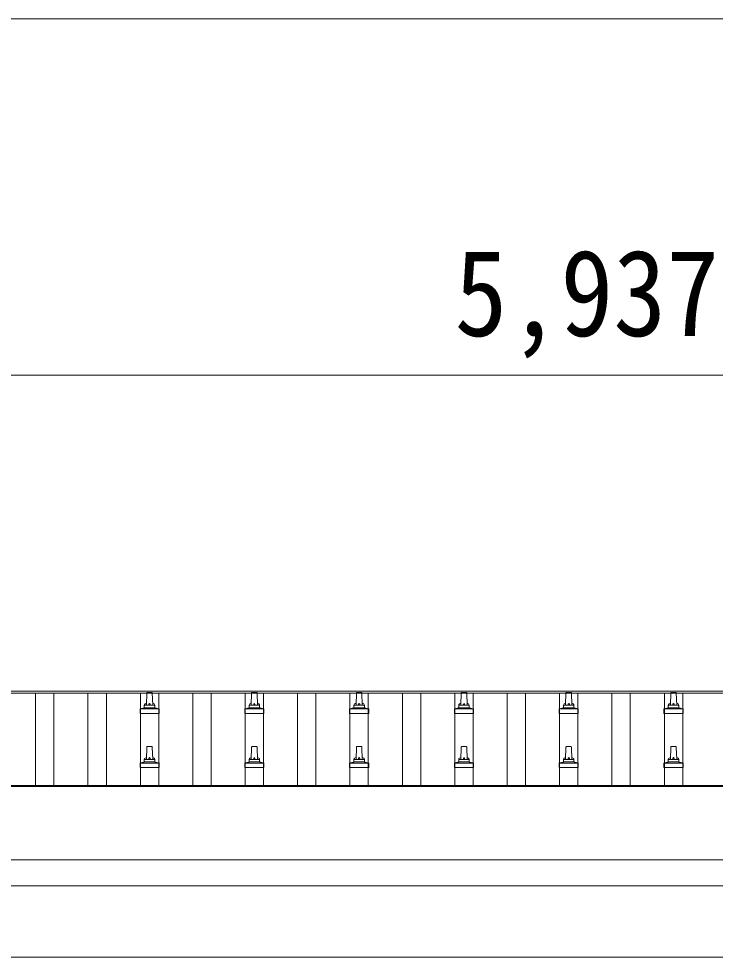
# Model space of a CAD drawing. Units: millimetres at full size, sheet at 1:50; details may follow other scales. Extents: x -14053 to 14053, y -9700 to 9700.
# Drawn here: x -6854 to -5525, y -2670 to -879 of the extents above; entities that cross this region are included whole.
import ezdxf
from ezdxf.enums import TextEntityAlignment as Align

# ---------------------------------------------------------------- set-up
doc = ezdxf.new("R2010")
doc.units = ezdxf.units.MM
doc.header["$LTSCALE"] = 50
for name, color, linetype, lineweight in [('0-1_Defpoints', 4, 'Continuous', 9), ('0-3_SHAPE', 5, 'Continuous', 5), ('0-6_PARTS1', 6, 'Continuous', 9)]:
    doc.layers.add(name, color=color, linetype=linetype, lineweight=lineweight)
doc.styles.add('ＭＳ ゴシック', font='')
doc.styles.get('ＭＳ ゴシック').set_extended_font_data('MS Gothic')

msp = doc.modelspace()

# ---------------------------------------------------------------- linework, layer by layer
at = {"layer": '0-1_Defpoints'}
for p, q in [((-8827.64, -2162.37), (-2826.64, -2162.37)), ((-8827.64, -2165.95), (-2804.14, -2165.95)), ((-8825.64, -2341.98), (-2826.64, -2341.98)), ((-8825.64, -2343.87), (-2804.14, -2343.87)), ((-2826.64, -2483.75), (-8825.64, -2483.75)), ((-8825.64, -2533.58), (-2826.64, -2533.58)), ((-2866.64, -2669.8), (-8678.64, -2669.8))]:
    msp.add_line(p, q, dxfattribs=at)
at = {"layer": '0-3_SHAPE', "color": 4, "lineweight": 9}
for p, q in [((-6822.14, -2341.98), (-6822.14, -2165.95)), ((-6787.14, -2341.98), (-6787.14, -2165.95)), ((-6722.14, -2341.98), (-6722.14, -2165.95)), ((-6687.14, -2341.98), (-6687.14, -2165.95)), ((-6622.14, -2341.98), (-6622.14, -2165.95)), ((-6587.14, -2341.98), (-6587.14, -2165.95)), ((-6522.14, -2341.98), (-6522.14, -2165.95)), ((-6522.14, -2341.98), (-6522.14, -2165.95)), ((-6487.14, -2341.98), (-6487.14, -2165.95)), ((-6487.14, -2341.98), (-6487.14, -2165.95)), ((-6422.14, -2341.98), (-6422.14, -2165.95)), ((-6422.14, -2341.98), (-6422.14, -2165.95)), ((-6387.14, -2341.98), (-6387.14, -2165.95)), ((-6387.14, -2341.98), (-6387.14, -2165.95)), ((-6322.14, -2341.98), (-6322.14, -2165.95)), ((-6322.14, -2341.98), (-6322.14, -2165.95)), ((-6287.14, -2341.98), (-6287.14, -2165.95)), ((-6287.14, -2341.98), (-6287.14, -2165.95)), ((-6222.14, -2341.98), (-6222.14, -2165.95)), ((-6187.14, -2341.98), (-6187.14, -2165.95)), ((-6122.14, -2341.98), (-6122.14, -2165.95)), ((-6087.14, -2341.98), (-6087.14, -2165.95)), ((-6022.14, -2341.98), (-6022.14, -2165.95)), ((-5987.14, -2341.98), (-5987.14, -2165.95)), ((-5922.14, -2341.98), (-5922.14, -2165.95)), ((-5887.14, -2341.98), (-5887.14, -2165.95)), ((-5822.14, -2341.98), (-5822.14, -2165.95)), ((-5787.14, -2341.98), (-5787.14, -2165.95)), ((-5722.14, -2341.98), (-5722.14, -2165.95)), ((-5722.14, -2341.98), (-5722.14, -2165.95)), ((-5687.14, -2341.98), (-5687.14, -2165.95)), ((-5687.14, -2341.98), (-5687.14, -2165.95)), ((-5622.14, -2341.98), (-5622.14, -2165.95)), ((-5622.14, -2341.98), (-5622.14, -2165.95)), ((-5587.14, -2341.98), (-5587.14, -2165.95)), ((-5587.14, -2341.98), (-5587.14, -2165.95))]:
    msp.add_line(p, q, dxfattribs=at)
at = {"layer": '0-3_SHAPE'}
for p, q in [((-6610.64, -2188.88), (-6609.91, -2165.36)), ((-6608.91, -2164.38), (-6600.37, -2164.38)), ((-6599.37, -2165.36), (-6598.64, -2188.88)), ((-6410.64, -2188.88), (-6409.91, -2165.36)), ((-6410.64, -2188.88), (-6409.91, -2165.36)), ((-6408.91, -2164.38), (-6400.37, -2164.38)), ((-6408.91, -2164.38), (-6400.37, -2164.38)), ((-6399.37, -2165.36), (-6398.64, -2188.88)), ((-6399.37, -2165.36), (-6398.64, -2188.88)), ((-6210.64, -2188.88), (-6209.91, -2165.36)), ((-6208.91, -2164.38), (-6200.37, -2164.38)), ((-6199.37, -2165.36), (-6198.64, -2188.88)), ((-6010.64, -2188.88), (-6009.91, -2165.36)), ((-6008.91, -2164.38), (-6000.37, -2164.38)), ((-5999.37, -2165.36), (-5998.64, -2188.88)), ((-5810.64, -2188.88), (-5809.91, -2165.36)), ((-5808.91, -2164.38), (-5800.37, -2164.38)), ((-5799.37, -2165.36), (-5798.64, -2188.88)), ((-5610.64, -2188.88), (-5609.91, -2165.36)), ((-5610.64, -2188.88), (-5609.91, -2165.36)), ((-5608.91, -2164.38), (-5600.37, -2164.38)), ((-5608.91, -2164.38), (-5600.37, -2164.38)), ((-5599.37, -2165.36), (-5598.64, -2188.88)), ((-5599.37, -2165.36), (-5598.64, -2188.88)), ((-6622.89, -2204.38), (-6622.89, -2196.67)), ((-6622.51, -2195.88), (-6586.77, -2195.88)), ((-6622.13, -2195.7), (-6615.4, -2194.07)), ((-6615.02, -2193.88), (-6594.26, -2193.88)), ((-6614.64, -2193.1), (-6614.64, -2188.88)), ((-6613.64, -2188.88), (-6595.64, -2188.88)), ((-6594.64, -2193.1), (-6594.64, -2188.88)), ((-6587.15, -2195.7), (-6593.88, -2194.07)), ((-6586.39, -2204.38), (-6586.39, -2196.67)), ((-6422.89, -2204.38), (-6422.89, -2196.67)), ((-6422.89, -2204.38), (-6422.89, -2196.67)), ((-6422.51, -2195.88), (-6386.77, -2195.88)), ((-6422.51, -2195.88), (-6386.77, -2195.88)), ((-6422.13, -2195.7), (-6415.4, -2194.07)), ((-6422.13, -2195.7), (-6415.4, -2194.07)), ((-6415.02, -2193.88), (-6394.26, -2193.88)), ((-6415.02, -2193.88), (-6394.26, -2193.88)), ((-6414.64, -2193.1), (-6414.64, -2188.88)), ((-6414.64, -2193.1), (-6414.64, -2188.88)), ((-6413.64, -2188.88), (-6395.64, -2188.88)), ((-6413.64, -2188.88), (-6395.64, -2188.88)), ((-6394.64, -2193.1), (-6394.64, -2188.88)), ((-6394.64, -2193.1), (-6394.64, -2188.88)), ((-6387.15, -2195.7), (-6393.88, -2194.07)), ((-6387.15, -2195.7), (-6393.88, -2194.07)), ((-6386.39, -2204.38), (-6386.39, -2196.67)), ((-6386.39, -2204.38), (-6386.39, -2196.67)), ((-6222.89, -2204.38), (-6222.89, -2196.67)), ((-6222.51, -2195.88), (-6186.77, -2195.88)), ((-6222.13, -2195.7), (-6215.4, -2194.07)), ((-6215.02, -2193.88), (-6194.26, -2193.88)), ((-6214.64, -2193.1), (-6214.64, -2188.88)), ((-6213.64, -2188.88), (-6195.64, -2188.88)), ((-6194.64, -2193.1), (-6194.64, -2188.88)), ((-6187.15, -2195.7), (-6193.88, -2194.07)), ((-6186.39, -2204.38), (-6186.39, -2196.67)), ((-6022.89, -2204.38), (-6022.89, -2196.67)), ((-6022.51, -2195.88), (-5986.77, -2195.88)), ((-6022.13, -2195.7), (-6015.4, -2194.07)), ((-6015.02, -2193.88), (-5994.26, -2193.88)), ((-6014.64, -2193.1), (-6014.64, -2188.88)), ((-6013.64, -2188.88), (-5995.64, -2188.88)), ((-5994.64, -2193.1), (-5994.64, -2188.88)), ((-5987.15, -2195.7), (-5993.88, -2194.07)), ((-5986.39, -2204.38), (-5986.39, -2196.67)), ((-5822.89, -2204.38), (-5822.89, -2196.67)), ((-5822.51, -2195.88), (-5786.77, -2195.88)), ((-5822.13, -2195.7), (-5815.4, -2194.07)), ((-5815.02, -2193.88), (-5794.26, -2193.88)), ((-5814.64, -2193.1), (-5814.64, -2188.88)), ((-5813.64, -2188.88), (-5795.64, -2188.88)), ((-5794.64, -2193.1), (-5794.64, -2188.88)), ((-5787.15, -2195.7), (-5793.88, -2194.07)), ((-5786.39, -2204.38), (-5786.39, -2196.67)), ((-5622.89, -2204.38), (-5622.89, -2196.67)), ((-5622.89, -2204.38), (-5622.89, -2196.67)), ((-5622.51, -2195.88), (-5586.77, -2195.88)), ((-5622.51, -2195.88), (-5586.77, -2195.88)), ((-5622.13, -2195.7), (-5615.4, -2194.07)), ((-5622.13, -2195.7), (-5615.4, -2194.07)), ((-5615.02, -2193.88), (-5594.26, -2193.88)), ((-5615.02, -2193.88), (-5594.26, -2193.88)), ((-5614.64, -2193.1), (-5614.64, -2188.88)), ((-5614.64, -2193.1), (-5614.64, -2188.88)), ((-5613.64, -2188.88), (-5595.64, -2188.88)), ((-5613.64, -2188.88), (-5595.64, -2188.88)), ((-5594.64, -2193.1), (-5594.64, -2188.88)), ((-5594.64, -2193.1), (-5594.64, -2188.88)), ((-5587.15, -2195.7), (-5593.88, -2194.07)), ((-5587.15, -2195.7), (-5593.88, -2194.07)), ((-5586.39, -2204.38), (-5586.39, -2196.67)), ((-5586.39, -2204.38), (-5586.39, -2196.67)), ((-6586.39, -2204.38), (-6622.89, -2204.38)), ((-6386.39, -2204.38), (-6422.89, -2204.38)), ((-6386.39, -2204.38), (-6422.89, -2204.38)), ((-6186.39, -2204.38), (-6222.89, -2204.38)), ((-5986.39, -2204.38), (-6022.89, -2204.38)), ((-5786.39, -2204.38), (-5822.89, -2204.38)), ((-5586.39, -2204.38), (-5622.89, -2204.38)), ((-5586.39, -2204.38), (-5622.89, -2204.38)), ((-6610.64, -2292.22), (-6609.91, -2268.69)), ((-6608.91, -2267.72), (-6600.37, -2267.72)), ((-6599.37, -2268.69), (-6598.64, -2292.22)), ((-6410.64, -2292.22), (-6409.91, -2268.69)), ((-6410.64, -2292.22), (-6409.91, -2268.69)), ((-6408.91, -2267.72), (-6400.37, -2267.72)), ((-6408.91, -2267.72), (-6400.37, -2267.72)), ((-6399.37, -2268.69), (-6398.64, -2292.22)), ((-6399.37, -2268.69), (-6398.64, -2292.22)), ((-6210.64, -2292.22), (-6209.91, -2268.69)), ((-6208.91, -2267.72), (-6200.37, -2267.72)), ((-6199.37, -2268.69), (-6198.64, -2292.22)), ((-6010.64, -2292.22), (-6009.91, -2268.69)), ((-6008.91, -2267.72), (-6000.37, -2267.72)), ((-5999.37, -2268.69), (-5998.64, -2292.22)), ((-5810.64, -2292.22), (-5809.91, -2268.69)), ((-5808.91, -2267.72), (-5800.37, -2267.72)), ((-5799.37, -2268.69), (-5798.64, -2292.22)), ((-5610.64, -2292.22), (-5609.91, -2268.69)), ((-5610.64, -2292.22), (-5609.91, -2268.69)), ((-5608.91, -2267.72), (-5600.37, -2267.72)), ((-5608.91, -2267.72), (-5600.37, -2267.72)), ((-5599.37, -2268.69), (-5598.64, -2292.22)), ((-5599.37, -2268.69), (-5598.64, -2292.22)), ((-6614.64, -2296.43), (-6614.64, -2292.22)), ((-6613.64, -2292.22), (-6595.64, -2292.22)), ((-6594.64, -2296.43), (-6594.64, -2292.22)), ((-6414.64, -2296.43), (-6414.64, -2292.22)), ((-6414.64, -2296.43), (-6414.64, -2292.22)), ((-6413.64, -2292.22), (-6395.64, -2292.22)), ((-6413.64, -2292.22), (-6395.64, -2292.22)), ((-6394.64, -2296.43), (-6394.64, -2292.22)), ((-6394.64, -2296.43), (-6394.64, -2292.22)), ((-6214.64, -2296.43), (-6214.64, -2292.22)), ((-6213.64, -2292.22), (-6195.64, -2292.22)), ((-6194.64, -2296.43), (-6194.64, -2292.22)), ((-6014.64, -2296.43), (-6014.64, -2292.22)), ((-6013.64, -2292.22), (-5995.64, -2292.22)), ((-5994.64, -2296.43), (-5994.64, -2292.22)), ((-5814.64, -2296.43), (-5814.64, -2292.22)), ((-5813.64, -2292.22), (-5795.64, -2292.22)), ((-5794.64, -2296.43), (-5794.64, -2292.22)), ((-5614.64, -2296.43), (-5614.64, -2292.22)), ((-5614.64, -2296.43), (-5614.64, -2292.22)), ((-5613.64, -2292.22), (-5595.64, -2292.22)), ((-5613.64, -2292.22), (-5595.64, -2292.22)), ((-5594.64, -2296.43), (-5594.64, -2292.22)), ((-5594.64, -2296.43), (-5594.64, -2292.22)), ((-6622.89, -2307.72), (-6622.89, -2300)), ((-6586.39, -2307.72), (-6622.89, -2307.72)), ((-6622.51, -2299.22), (-6586.77, -2299.22)), ((-6622.13, -2299.03), (-6615.4, -2297.4)), ((-6615.02, -2297.22), (-6594.26, -2297.22)), ((-6587.15, -2299.03), (-6593.88, -2297.4)), ((-6586.39, -2307.72), (-6586.39, -2300)), ((-6422.89, -2307.72), (-6422.89, -2300)), ((-6422.89, -2307.72), (-6422.89, -2300)), ((-6386.39, -2307.72), (-6422.89, -2307.72)), ((-6386.39, -2307.72), (-6422.89, -2307.72)), ((-6422.51, -2299.22), (-6386.77, -2299.22)), ((-6422.51, -2299.22), (-6386.77, -2299.22)), ((-6422.13, -2299.03), (-6415.4, -2297.4)), ((-6422.13, -2299.03), (-6415.4, -2297.4)), ((-6415.02, -2297.22), (-6394.26, -2297.22)), ((-6415.02, -2297.22), (-6394.26, -2297.22)), ((-6387.15, -2299.03), (-6393.88, -2297.4)), ((-6387.15, -2299.03), (-6393.88, -2297.4)), ((-6386.39, -2307.72), (-6386.39, -2300)), ((-6386.39, -2307.72), (-6386.39, -2300)), ((-6222.89, -2307.72), (-6222.89, -2300)), ((-6186.39, -2307.72), (-6222.89, -2307.72)), ((-6222.51, -2299.22), (-6186.77, -2299.22)), ((-6222.13, -2299.03), (-6215.4, -2297.4)), ((-6215.02, -2297.22), (-6194.26, -2297.22)), ((-6187.15, -2299.03), (-6193.88, -2297.4)), ((-6186.39, -2307.72), (-6186.39, -2300)), ((-6022.89, -2307.72), (-6022.89, -2300)), ((-5986.39, -2307.72), (-6022.89, -2307.72)), ((-6022.51, -2299.22), (-5986.77, -2299.22)), ((-6022.13, -2299.03), (-6015.4, -2297.4)), ((-6015.02, -2297.22), (-5994.26, -2297.22)), ((-5987.15, -2299.03), (-5993.88, -2297.4)), ((-5986.39, -2307.72), (-5986.39, -2300)), ((-5822.89, -2307.72), (-5822.89, -2300)), ((-5786.39, -2307.72), (-5822.89, -2307.72)), ((-5822.51, -2299.22), (-5786.77, -2299.22)), ((-5822.13, -2299.03), (-5815.4, -2297.4)), ((-5815.02, -2297.22), (-5794.26, -2297.22)), ((-5787.15, -2299.03), (-5793.88, -2297.4)), ((-5786.39, -2307.72), (-5786.39, -2300)), ((-5622.89, -2307.72), (-5622.89, -2300)), ((-5622.89, -2307.72), (-5622.89, -2300)), ((-5586.39, -2307.72), (-5622.89, -2307.72)), ((-5586.39, -2307.72), (-5622.89, -2307.72)), ((-5622.51, -2299.22), (-5586.77, -2299.22)), ((-5622.51, -2299.22), (-5586.77, -2299.22)), ((-5622.13, -2299.03), (-5615.4, -2297.4)), ((-5622.13, -2299.03), (-5615.4, -2297.4)), ((-5615.02, -2297.22), (-5594.26, -2297.22)), ((-5615.02, -2297.22), (-5594.26, -2297.22)), ((-5587.15, -2299.03), (-5593.88, -2297.4)), ((-5587.15, -2299.03), (-5593.88, -2297.4)), ((-5586.39, -2307.72), (-5586.39, -2300)), ((-5586.39, -2307.72), (-5586.39, -2300))]:
    msp.add_line(p, q, dxfattribs=at)
for centre, radius, start, end in [((-6608.91, -2165.38), 1, 90, 178.60509), ((-6600.37, -2165.38), 1, 1.39491, 90), ((-6408.91, -2165.38), 1, 90, 178.60509), ((-6408.91, -2165.38), 1, 90, 178.60509), ((-6400.37, -2165.38), 1, 1.39491, 90), ((-6400.37, -2165.38), 1, 1.39491, 90), ((-6208.91, -2165.38), 1, 90, 178.60509), ((-6200.37, -2165.38), 1, 1.39491, 90), ((-6008.91, -2165.38), 1, 90, 178.60509), ((-6000.37, -2165.38), 1, 1.39491, 90), ((-5808.91, -2165.38), 1, 90, 178.60509), ((-5800.37, -2165.38), 1, 1.39491, 90), ((-5608.91, -2165.38), 1, 90, 178.60509), ((-5608.91, -2165.38), 1, 90, 178.60509), ((-5600.37, -2165.38), 1, 1.39491, 90), ((-5600.37, -2165.38), 1, 1.39491, 90), ((-6621.89, -2196.67), 1, 103.62699, 180), ((-6615.64, -2193.1), 1, 283.62699, 0), ((-6610.55, -2189.52), 4.13, 90, 171.17633), ((-6613.64, -2189.88), 1, 90, 180), ((-6601.31, -2188.88), 4.83, 133.60282, 180), ((-6607.97, -2188.88), 4.83, 0, 46.39718), ((-6598.72, -2189.52), 4.13, 8.82367, 90), ((-6595.64, -2189.88), 1, 0, 90), ((-6593.64, -2193.1), 1, 180, 256.37301), ((-6587.39, -2196.67), 1, 0, 76.37301), ((-6421.89, -2196.67), 1, 103.62699, 180), ((-6421.89, -2196.67), 1, 103.62699, 180), ((-6415.64, -2193.1), 1, 283.62699, 0), ((-6415.64, -2193.1), 1, 283.62699, 0), ((-6410.55, -2189.52), 4.13, 90, 171.17633), ((-6410.55, -2189.52), 4.13, 90, 171.17633), ((-6413.64, -2189.88), 1, 90, 180), ((-6413.64, -2189.88), 1, 90, 180), ((-6401.31, -2188.88), 4.83, 133.60282, 180), ((-6401.31, -2188.88), 4.83, 133.60282, 180), ((-6407.97, -2188.88), 4.83, 0, 46.39718), ((-6407.97, -2188.88), 4.83, 0, 46.39718), ((-6398.72, -2189.52), 4.13, 8.82367, 90), ((-6398.72, -2189.52), 4.13, 8.82367, 90), ((-6395.64, -2189.88), 1, 0, 90), ((-6395.64, -2189.88), 1, 0, 90), ((-6393.64, -2193.1), 1, 180, 256.37301), ((-6393.64, -2193.1), 1, 180, 256.37301), ((-6387.39, -2196.67), 1, 0, 76.37301), ((-6387.39, -2196.67), 1, 0, 76.37301), ((-6221.89, -2196.67), 1, 103.62699, 180), ((-6215.64, -2193.1), 1, 283.62699, 0), ((-6210.55, -2189.52), 4.13, 90, 171.17633), ((-6213.64, -2189.88), 1, 90, 180), ((-6201.31, -2188.88), 4.83, 133.60282, 180), ((-6207.97, -2188.88), 4.83, 0, 46.39718), ((-6198.72, -2189.52), 4.13, 8.82367, 90), ((-6195.64, -2189.88), 1, 0, 90), ((-6193.64, -2193.1), 1, 180, 256.37301), ((-6187.39, -2196.67), 1, 0, 76.37301), ((-6021.89, -2196.67), 1, 103.62699, 180), ((-6015.64, -2193.1), 1, 283.62699, 0), ((-6010.55, -2189.52), 4.13, 90, 171.17633), ((-6013.64, -2189.88), 1, 90, 180), ((-6001.31, -2188.88), 4.83, 133.60282, 180), ((-6007.97, -2188.88), 4.83, 0, 46.39718), ((-5998.72, -2189.52), 4.13, 8.82367, 90), ((-5995.64, -2189.88), 1, 0, 90), ((-5993.64, -2193.1), 1, 180, 256.37301), ((-5987.39, -2196.67), 1, 0, 76.37301), ((-5821.89, -2196.67), 1, 103.62699, 180), ((-5815.64, -2193.1), 1, 283.62699, 0), ((-5810.55, -2189.52), 4.13, 90, 171.17633), ((-5813.64, -2189.88), 1, 90, 180), ((-5801.31, -2188.88), 4.83, 133.60282, 180), ((-5807.97, -2188.88), 4.83, 0, 46.39718), ((-5798.72, -2189.52), 4.13, 8.82367, 90), ((-5795.64, -2189.88), 1, 0, 90), ((-5793.64, -2193.1), 1, 180, 256.37301), ((-5787.39, -2196.67), 1, 0, 76.37301), ((-5621.89, -2196.67), 1, 103.62699, 180), ((-5621.89, -2196.67), 1, 103.62699, 180), ((-5615.64, -2193.1), 1, 283.62699, 0), ((-5615.64, -2193.1), 1, 283.62699, 0), ((-5610.55, -2189.52), 4.13, 90, 171.17633), ((-5610.55, -2189.52), 4.13, 90, 171.17633), ((-5613.64, -2189.88), 1, 90, 180), ((-5613.64, -2189.88), 1, 90, 180), ((-5601.31, -2188.88), 4.83, 133.60282, 180), ((-5601.31, -2188.88), 4.83, 133.60282, 180), ((-5607.97, -2188.88), 4.83, 0, 46.39718), ((-5607.97, -2188.88), 4.83, 0, 46.39718), ((-5598.72, -2189.52), 4.13, 8.82367, 90), ((-5598.72, -2189.52), 4.13, 8.82367, 90), ((-5595.64, -2189.88), 1, 0, 90), ((-5595.64, -2189.88), 1, 0, 90), ((-5593.64, -2193.1), 1, 180, 256.37301), ((-5593.64, -2193.1), 1, 180, 256.37301), ((-5587.39, -2196.67), 1, 0, 76.37301), ((-5587.39, -2196.67), 1, 0, 76.37301), ((-6608.91, -2268.72), 1, 90, 178.60509), ((-6600.37, -2268.72), 1, 1.39491, 90), ((-6408.91, -2268.72), 1, 90, 178.60509), ((-6408.91, -2268.72), 1, 90, 178.60509), ((-6400.37, -2268.72), 1, 1.39491, 90), ((-6400.37, -2268.72), 1, 1.39491, 90), ((-6208.91, -2268.72), 1, 90, 178.60509), ((-6200.37, -2268.72), 1, 1.39491, 90), ((-6008.91, -2268.72), 1, 90, 178.60509), ((-6000.37, -2268.72), 1, 1.39491, 90), ((-5808.91, -2268.72), 1, 90, 178.60509), ((-5800.37, -2268.72), 1, 1.39491, 90), ((-5608.91, -2268.72), 1, 90, 178.60509), ((-5608.91, -2268.72), 1, 90, 178.60509), ((-5600.37, -2268.72), 1, 1.39491, 90), ((-5600.37, -2268.72), 1, 1.39491, 90), ((-6610.55, -2292.85), 4.13, 90, 171.17633), ((-6613.64, -2293.22), 1, 90, 180), ((-6601.31, -2292.22), 4.83, 133.60282, 180), ((-6607.97, -2292.22), 4.83, 0, 46.39718), ((-6598.72, -2292.85), 4.13, 8.82367, 90), ((-6595.64, -2293.22), 1, 0, 90), ((-6410.55, -2292.85), 4.13, 90, 171.17633), ((-6410.55, -2292.85), 4.13, 90, 171.17633), ((-6413.64, -2293.22), 1, 90, 180), ((-6413.64, -2293.22), 1, 90, 180), ((-6401.31, -2292.22), 4.83, 133.60282, 180), ((-6401.31, -2292.22), 4.83, 133.60282, 180), ((-6407.97, -2292.22), 4.83, 0, 46.39718), ((-6407.97, -2292.22), 4.83, 0, 46.39718), ((-6398.72, -2292.85), 4.13, 8.82367, 90), ((-6398.72, -2292.85), 4.13, 8.82367, 90), ((-6395.64, -2293.22), 1, 0, 90), ((-6395.64, -2293.22), 1, 0, 90), ((-6210.55, -2292.85), 4.13, 90, 171.17633), ((-6213.64, -2293.22), 1, 90, 180), ((-6201.31, -2292.22), 4.83, 133.60282, 180), ((-6207.97, -2292.22), 4.83, 0, 46.39718), ((-6198.72, -2292.85), 4.13, 8.82367, 90), ((-6195.64, -2293.22), 1, 0, 90), ((-6010.55, -2292.85), 4.13, 90, 171.17633), ((-6013.64, -2293.22), 1, 90, 180), ((-6001.31, -2292.22), 4.83, 133.60282, 180), ((-6007.97, -2292.22), 4.83, 0, 46.39718), ((-5998.72, -2292.85), 4.13, 8.82367, 90), ((-5995.64, -2293.22), 1, 0, 90), ((-5810.55, -2292.85), 4.13, 90, 171.17633), ((-5813.64, -2293.22), 1, 90, 180), ((-5801.31, -2292.22), 4.83, 133.60282, 180), ((-5807.97, -2292.22), 4.83, 0, 46.39718), ((-5798.72, -2292.85), 4.13, 8.82367, 90), ((-5795.64, -2293.22), 1, 0, 90), ((-5610.55, -2292.85), 4.13, 90, 171.17633), ((-5610.55, -2292.85), 4.13, 90, 171.17633), ((-5613.64, -2293.22), 1, 90, 180), ((-5613.64, -2293.22), 1, 90, 180), ((-5601.31, -2292.22), 4.83, 133.60282, 180), ((-5601.31, -2292.22), 4.83, 133.60282, 180), ((-5607.97, -2292.22), 4.83, 0, 46.39718), ((-5607.97, -2292.22), 4.83, 0, 46.39718), ((-5598.72, -2292.85), 4.13, 8.82367, 90), ((-5598.72, -2292.85), 4.13, 8.82367, 90), ((-5595.64, -2293.22), 1, 0, 90), ((-5595.64, -2293.22), 1, 0, 90), ((-6621.89, -2300), 1, 103.62699, 180), ((-6615.64, -2296.43), 1, 283.62699, 0), ((-6593.64, -2296.43), 1, 180, 256.37301), ((-6587.39, -2300), 1, 0, 76.37301), ((-6421.89, -2300), 1, 103.62699, 180), ((-6421.89, -2300), 1, 103.62699, 180), ((-6415.64, -2296.43), 1, 283.62699, 0), ((-6415.64, -2296.43), 1, 283.62699, 0), ((-6393.64, -2296.43), 1, 180, 256.37301), ((-6393.64, -2296.43), 1, 180, 256.37301), ((-6387.39, -2300), 1, 0, 76.37301), ((-6387.39, -2300), 1, 0, 76.37301), ((-6221.89, -2300), 1, 103.62699, 180), ((-6215.64, -2296.43), 1, 283.62699, 0), ((-6193.64, -2296.43), 1, 180, 256.37301), ((-6187.39, -2300), 1, 0, 76.37301), ((-6021.89, -2300), 1, 103.62699, 180), ((-6015.64, -2296.43), 1, 283.62699, 0), ((-5993.64, -2296.43), 1, 180, 256.37301), ((-5987.39, -2300), 1, 0, 76.37301), ((-5821.89, -2300), 1, 103.62699, 180), ((-5815.64, -2296.43), 1, 283.62699, 0), ((-5793.64, -2296.43), 1, 180, 256.37301), ((-5787.39, -2300), 1, 0, 76.37301), ((-5621.89, -2300), 1, 103.62699, 180), ((-5621.89, -2300), 1, 103.62699, 180), ((-5615.64, -2296.43), 1, 283.62699, 0), ((-5615.64, -2296.43), 1, 283.62699, 0), ((-5593.64, -2296.43), 1, 180, 256.37301), ((-5593.64, -2296.43), 1, 180, 256.37301), ((-5587.39, -2300), 1, 0, 76.37301), ((-5587.39, -2300), 1, 0, 76.37301)]:
    msp.add_arc(centre, radius, start, end, dxfattribs=at)
at = {"layer": '0-6_PARTS1'}
for p, q in [((-8741.14, -878.94), (-952.14, -878.94)), ((-2804.14, -1558.96), (-8741.14, -1558.96))]:
    msp.add_line(p, q, dxfattribs=at)

# ---------------------------------------------------------------- texts
at = {"layer": '0-6_PARTS1', "color": 7, "style": 'ＭＳ ゴシック', "width": 0.9}
msp.add_text('5,937', height=165, dxfattribs=at).set_placement((-6022.64, -1533.96), align=Align.BOTTOM_LEFT)

doc.saveas('drawing.dxf')
